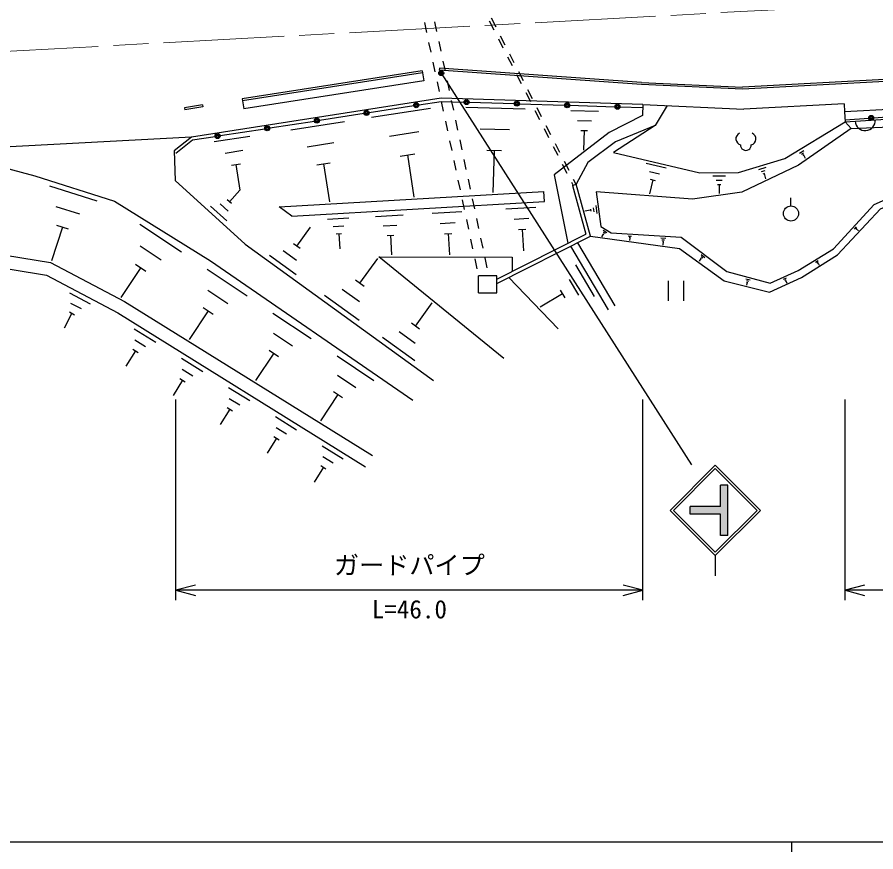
# Model space of a CAD drawing. Units: millimetres, scale not verified. Extents: x 40000 to 680000, y 20000 to 380000.
# Drawn here: x 191024 to 276401, y 204000 to 286954 of the extents above; entities that cross this region are included whole.
import ezdxf
from ezdxf.enums import TextEntityAlignment as Align

# ---------------------------------------------------------------- set-up
doc = ezdxf.new("R2010")
doc.units = ezdxf.units.MM
doc.header["$LTSCALE"] = 1000
doc.header["$PDMODE"] = 32
doc.header["$PDSIZE"] = 500
doc.linetypes.add('CHAIN', pattern=[18.5, 12, -1.5, 3.5, -1.5])
for name, color, linetype, lineweight in [('S-BGD', 7, 'Continuous', 25), ('S-BMK', 2, 'CHAIN', 13), ('S-STR-STRC', 7, 'Continuous', 25), ('S-TTL-BAND', 7, 'Continuous', 25)]:
    doc.layers.add(name, color=color, linetype=linetype, lineweight=lineweight)
doc.styles.add('@ＭＳ ゴシック', font='')
doc.styles.add('ＭＳ ゴシック', font='')
doc.styles.get('@ＭＳ ゴシック').set_extended_font_data('@MS Gothic')
doc.styles.get('ＭＳ ゴシック').set_extended_font_data('MS Gothic')

msp = doc.modelspace()

# ---------------------------------------------------------------- hatches: boundary and pattern name
at = {"layer": 'S-STR-STRC'}
msp.add_hatch(color=256, dxfattribs=at).paths.add_polyline_path([(257940, 238313), (260940, 238313), (260940, 240438), (261690, 240438), (261690, 235438), (260940, 235438), (260940, 237563), (257939, 237563)])

# ---------------------------------------------------------------- linework, layer by layer
at = {"layer": 'S-BGD'}
for p, q in [((238147, 286889), (238601, 285998)), ((231521, 286411), (231730, 285432)), ((232525, 286498), (232733, 285520)), ((237962, 286591), (238416, 285700)), ((231938, 284454), (232146, 283476)), ((232942, 284542), (233150, 283564)), ((238870, 284809), (239324, 283918)), ((239055, 285107), (239509, 284216)), ((239778, 283027), (240232, 282136)), ((239963, 283325), (240417, 282434)), ((232355, 282498), (232563, 281520)), ((233007, 281884), (232993, 281685)), ((253113, 280468), (233007, 281884)), ((233358, 282586), (233567, 281608)), ((231307, 281621), (213393, 278845)), ((231338, 281423), (213424, 278648)), ((231307, 281621), (231461, 280633)), ((253102, 280268), (232993, 281685)), ((240686, 281245), (241140, 280354)), ((240871, 281543), (241325, 280652)), ((231461, 280633), (213546, 277857)), ((232771, 280542), (232979, 279564)), ((233775, 280630), (233983, 279652)), ((263154, 279810), (253102, 280268)), ((253113, 280468), (263153, 280010)), ((277893, 280807), (263153, 280010)), ((277919, 280608), (263154, 279810)), ((241594, 279463), (242048, 278572)), ((241779, 279761), (242233, 278870)), ((233170, 278889), (208341, 275042)), ((213393, 278845), (213546, 277857)), ((230956, 278242), (233188, 278588)), ((253232, 278271), (233170, 278889)), ((233188, 278588), (235459, 278518)), ((233188, 278586), (233396, 277608)), ((234191, 278674), (234400, 277696)), ((235959, 278503), (240457, 278364)), ((240957, 278349), (245454, 278211)), ((273257, 278353), (263272, 277813)), ((273257, 278353), (273300, 277554)), ((209440, 278233), (207661, 277957)), ((207661, 277957), (207692, 277760)), ((209471, 278035), (207692, 277760)), ((209440, 278233), (209471, 278035)), ((226015, 277477), (230462, 278166)), ((226244, 277006), (232115, 277916)), ((235646, 278012), (241523, 277831)), ((242502, 277681), (242956, 276790)), ((242687, 277979), (243141, 277088)), ((245954, 278195), (250452, 278057)), ((246086, 277691), (248833, 277606)), ((250952, 278041), (253223, 277972)), ((253232, 278271), (263272, 277813)), ((278293, 277824), (273300, 277554)), ((273300, 277554), (273354, 276551)), ((216133, 275946), (220580, 276634)), ((221074, 276711), (225521, 277400)), ((233604, 276630), (233813, 275652)), ((234608, 276718), (234816, 275740)), ((246743, 276689), (248116, 276646)), ((273344, 276751), (275700, 276922)), ((276198, 276958), (278554, 277130)), ((211192, 275180), (215639, 275869)), ((218248, 275767), (223559, 276590)), ((237051, 275868), (239989, 275778)), ((243410, 275899), (243864, 275008)), ((243595, 276197), (244049, 275306)), ((208341, 275042), (183378, 273691)), ((208466, 274758), (210698, 275103)), ((210607, 274583), (214167, 275135)), ((228037, 275137), (230972, 275592)), ((247056, 275697), (247743, 275676)), ((247399, 275686), (247339, 273724)), ((206816, 273432), (208466, 274758)), ((219869, 274076), (222525, 274487)), ((234021, 274674), (234229, 273696)), ((235025, 274762), (235233, 273784)), ((244318, 274117), (244772, 273226)), ((244504, 274415), (244958, 273524)), ((211694, 273450), (213474, 273726)), ((229096, 273154), (230563, 273381)), ((229829, 273268), (230479, 269074)), ((237721, 273746), (239190, 273701)), ((238455, 273724), (238326, 269526)), ((268798, 273443), (269230, 273705)), ((268999, 273354), (269216, 273485)), ((269147, 273232), (269255, 273298)), ((269201, 273265), (269388, 272956)), ((212336, 272247), (213226, 272385)), ((220827, 272282), (222155, 272487)), ((221491, 272385), (222079, 268590)), ((234438, 272718), (234646, 271740)), ((235441, 272806), (235650, 271827)), ((245412, 272633), (245866, 271742)), ((253563, 272436), (255539, 271974)), ((212781, 272316), (213175, 269773)), ((245226, 272335), (245681, 271444)), ((253892, 271615), (254880, 271384)), ((264774, 271814), (265488, 272033)), ((265031, 271614), (265388, 271723)), ((234854, 270762), (235063, 269783)), ((235858, 270849), (236066, 269871)), ((246320, 270851), (246575, 270351)), ((254221, 270794), (253891, 269382)), ((253974, 270851), (254468, 270736)), ((260209, 271196), (261444, 271199)), ((260519, 270756), (261136, 270758)), ((265198, 271386), (265377, 271441)), ((265288, 271413), (265444, 270903)), ((194241, 270206), (198941, 268705)), ((246135, 270553), (246297, 270234)), ((246248, 270214), (246620, 270370)), ((246248, 270214), (247556, 265398)), ((248027, 265188), (246620, 270370)), ((260674, 270316), (260983, 270316)), ((260829, 270316), (260831, 269434)), ((212123, 268610), (213175, 269773)), ((217088, 268104), (243386, 269618)), ((243444, 268620), (243386, 269618)), ((267964, 268192), (267964, 268992)), ((194880, 268152), (197230, 267402)), ((211886, 266711), (210258, 268182)), ((212005, 267660), (211191, 268396)), ((212327, 268426), (211920, 268794)), ((218328, 267173), (217088, 268104)), ((218328, 267173), (243444, 268620)), ((235271, 268805), (235479, 267827)), ((236275, 268893), (236483, 267915)), ((248558, 268250), (248670, 267437)), ((226667, 267153), (229398, 267310)), ((232273, 267476), (235243, 267647)), ((239625, 267899), (242595, 268070)), ((248033, 267764), (247452, 267684)), ((248019, 267865), (248047, 267662)), ((248296, 268007), (248352, 267600)), ((203217, 266389), (207348, 263631)), ((221879, 266877), (223985, 266998)), ((233077, 266458), (234562, 266543)), ((235687, 266849), (235896, 265871)), ((236691, 266937), (236899, 265959)), ((240428, 266881), (241913, 266966)), ((195518, 266098), (194446, 262741)), ((194931, 266286), (196106, 265911)), ((218818, 264193), (220190, 266087)), ((222449, 266155), (223502, 266216)), ((227406, 266217), (228771, 266295)), ((240861, 265842), (241603, 265884)), ((241232, 265863), (241354, 263742)), ((249275, 265787), (249656, 265559)), ((249289, 265594), (249479, 265480)), ((274269, 265890), (274472, 266112)), ((274399, 265873), (274500, 265984)), ((274504, 265828), (274555, 265884)), ((274529, 265856), (274688, 265711)), ((222755, 265418), (223282, 265448)), ((223019, 265433), (223105, 263929)), ((227803, 265261), (228486, 265300)), ((228145, 265281), (228257, 263330)), ((233509, 265418), (234252, 265461)), ((233880, 265440), (234003, 263318)), ((236104, 264893), (236312, 263915)), ((237108, 264981), (237316, 264003)), ((238708, 260924), (247556, 265398)), ((238711, 260477), (248027, 265188)), ((249303, 265401), (249139, 265129)), ((249255, 265430), (249350, 265372)), ((251791, 265223), (252110, 265203)), ((251864, 265104), (252023, 265094)), ((251896, 264987), (251976, 264982)), ((251936, 264985), (251922, 264757)), ((255020, 265017), (255507, 264986)), ((255131, 264836), (255374, 264820)), ((203265, 264224), (205330, 262845)), ((219150, 263953), (218487, 264434)), ((246040, 264183), (249784, 257866)), ((246733, 264533), (250450, 258261)), ((255181, 264658), (255303, 264650)), ((255242, 264654), (255220, 264306)), ((218772, 261339), (216120, 263260)), ((218795, 262766), (217469, 263727)), ((225098, 260504), (226879, 262962)), ((226985, 263133), (240250, 263106)), ((239399, 253022), (226985, 263133)), ((237524, 263025), (237733, 262047)), ((240250, 263106), (240247, 261702)), ((259014, 262961), (258819, 262702)), ((258968, 262995), (259059, 262927)), ((259020, 263158), (259202, 263022)), ((259027, 263356), (259390, 263083)), ((202796, 262404), (203829, 261715)), ((236521, 262937), (236729, 261959)), ((246555, 262333), (248408, 259206)), ((270414, 262601), (270683, 262765)), ((270540, 262546), (270674, 262628)), ((270632, 262470), (270699, 262511)), ((270666, 262491), (270783, 262299)), ((203313, 262060), (201343, 259109)), ((209929, 261908), (213887, 259266)), ((225528, 260192), (224668, 260816)), ((238706, 261245), (236883, 261234)), ((236893, 259553), (236883, 261234)), ((238716, 259563), (238706, 261245)), ((239916, 261087), (244802, 255968)), ((245902, 260890), (246828, 259326)), ((255766, 260749), (255766, 258749)), ((257266, 260749), (257266, 258749)), ((263480, 260960), (263899, 260848)), ((263609, 260605), (263529, 260306)), ((263544, 260783), (263754, 260726)), ((263557, 260619), (263661, 260591)), ((267209, 260901), (267523, 261042)), ((267338, 260824), (267495, 260895)), ((267427, 260730), (267506, 260765)), ((267467, 260748), (267567, 260524)), ((196213, 259553), (198292, 258458)), ((209975, 259834), (211954, 258512)), ((225068, 258651), (223347, 259898)), ((236893, 259553), (238716, 259563)), ((245016, 259837), (245480, 259055)), ((225037, 256799), (221596, 259292)), ((245248, 259446), (243014, 258123)), ((196342, 258537), (197381, 257989)), ((209526, 258090), (210515, 257429)), ((230629, 256253), (232294, 258551)), ((196470, 257521), (195688, 256036)), ((196211, 257658), (196730, 257384)), ((210021, 257759), (208133, 254932)), ((216456, 257551), (220267, 255006)), ((231031, 255961), (230227, 256544)), ((202663, 255977), (204802, 254648)), ((216500, 255554), (218405, 254281)), ((230601, 254520), (228992, 255686)), ((202723, 254881), (203792, 254216)), ((230573, 252788), (227355, 255120)), ((202783, 253785), (201833, 252257)), ((202515, 253951), (203050, 253619)), ((216068, 253874), (217020, 253238)), ((207357, 253060), (209481, 251740)), ((216544, 253556), (214727, 250834)), ((222834, 253293), (226501, 250845)), ((207417, 251971), (208479, 251311)), ((207211, 251048), (207742, 250718)), ((222876, 251371), (224710, 250147)), ((207476, 250883), (206533, 249366)), ((212036, 250152), (214145, 248841)), ((222919, 249449), (221170, 246830)), ((222460, 249755), (223377, 249143)), ((212096, 249071), (213150, 248415)), ((212155, 247990), (211219, 246483)), ((211891, 248154), (212418, 247826)), ((216701, 247253), (218795, 245951)), ((216760, 246179), (217807, 245529)), ((216818, 245106), (215889, 243610)), ((216557, 245269), (217080, 244944)), ((221350, 244363), (223430, 243071)), ((221409, 243297), (222448, 242651)), ((221467, 242232), (220544, 240747)), ((221207, 242393), (221727, 242070))]:
    msp.add_line(p, q, dxfattribs=at)
for points in [[(273354, 276551), (278414, 276889), (299758, 282115)], [(273354, 276551), (273938, 275878), (278546, 276105), (290120, 278018), (299758, 282115)], [(253232, 278271), (253196, 277192), (249879, 275479), (244415, 271284), (245770, 264495)], [(255658, 278161), (254460, 276187), (250504, 274562), (247752, 272518), (246620, 270370)], [(273938, 275878), (268714, 272244), (263063, 269549), (258185, 268862), (248578, 269583)], [(254460, 276187), (250325, 273502), (258914, 271493), (262737, 271503), (267350, 272917), (273354, 276551)], [(208341, 275042), (206628, 273666), (206718, 270709), (213708, 264390), (232417, 250834)], [(183378, 273691), (192779, 271198), (200707, 268666), (210259, 262747), (230355, 248873)], [(248027, 265188), (256891, 263977), (261329, 260756), (265830, 259624), (269010, 261070), (272602, 263321), (276872, 267912), (285827, 271659)], [(248578, 269583), (249047, 266158), (250090, 265532), (257055, 265088), (261602, 261671), (265880, 260523), (268688, 261784), (272201, 263923), (276244, 268349), (285261, 272305)], [(68898, 260958), (183937, 264258), (194353, 262567), (201683, 258705), (226338, 243383)], [(68935, 259659), (183851, 262955), (193935, 261318), (201036, 257577), (225651, 242279)]]:
    msp.add_lwpolyline(points, dxfattribs=at)
for centre, radius in [((230709, 278204), 250), ((230709, 278204), 200), ((230709, 278204), 150), ((235709, 278510), 250), ((235709, 278510), 200), ((235709, 278510), 150), ((235709, 278510), 100), ((240707, 278357), 250), ((240707, 278357), 200), ((240707, 278357), 150), ((240707, 278357), 100), ((245704, 278203), 250), ((245704, 278203), 200), ((245704, 278203), 150), ((225768, 277438), 250), ((225768, 277438), 200), ((225768, 277438), 150), ((225768, 277438), 100), ((230709, 278204), 100), ((245704, 278203), 100), ((250702, 278049), 250), ((250702, 278049), 200), ((250702, 278049), 150), ((250702, 278049), 100), ((220827, 276673), 250), ((220827, 276673), 200), ((220827, 276673), 150), ((220827, 276673), 100), ((275949, 276940), 250), ((275949, 276940), 200), ((275949, 276940), 150), ((275949, 276940), 100), ((215886, 275907), 250), ((215886, 275907), 200), ((215886, 275907), 150), ((215886, 275907), 100), ((210945, 275142), 250), ((210945, 275142), 200), ((210945, 275142), 150), ((210945, 275142), 100), ((267964, 267442), 750)]:
    msp.add_circle(centre, radius, dxfattribs=at)
for centre, radius, start, end in [((275350, 276685), 1000, 183.82302, 3.82302), ((263080, 274862), 599, 113.44836, 257.2818), ((263883, 274862), 599, 282.7182, 66.55164), ((263481, 274246), 534, 176.52859, 3.47141)]:
    msp.add_arc(centre, radius, start, end, dxfattribs=at)
at = {"layer": 'S-BMK'}
msp.add_line((168635, 282408), (266991, 287728), dxfattribs=at)
at = {"layer": 'S-STR-STRC'}
for p, q in [((233186, 281392), (258086, 242475)), ((206816, 229000), (206816, 248957)), ((253222, 229000), (253222, 248957)), ((273344, 229000), (273344, 248957)), ((255940, 237938), (260440, 242438)), ((256293, 237938), (260440, 242084)), ((264940, 237938), (260440, 242438)), ((264586, 237938), (260440, 242084)), ((261690, 240438), (260940, 240438)), ((260940, 238313), (260940, 240438)), ((261690, 235438), (261690, 240438)), ((257939, 237563), (257940, 238313)), ((260940, 238313), (257940, 238313)), ((255940, 237938), (260440, 233438)), ((256293, 237938), (260440, 233791)), ((260940, 237563), (257939, 237563)), ((260440, 233438), (264940, 237938)), ((260440, 233791), (264586, 237938)), ((260940, 235438), (260940, 237563)), ((261690, 235438), (260940, 235438)), ((260440, 233438), (260440, 231438)), ((208748, 230518), (206816, 230000)), ((253222, 230000), (251290, 230518)), ((275275, 230518), (273344, 230000)), ((253222, 230000), (206816, 230000)), ((206816, 230000), (208748, 229482)), ((251290, 229482), (253222, 230000)), ((298647, 230000), (273344, 230000)), ((273344, 230000), (275275, 229482))]:
    msp.add_line(p, q, dxfattribs=at)
for radius in [150, 120, 90, 60, 30, 20]:
    msp.add_circle((233186, 281392), radius, dxfattribs=at)
msp.add_point((233186, 281392), dxfattribs=at)
at = {"layer": 'S-TTL-BAND'}
for p, q in [((40000, 205000), (579000, 205000)), ((268000, 205000), (268000, 204000))]:
    msp.add_line(p, q, dxfattribs=at)

# ---------------------------------------------------------------- texts
at = {"layer": 'S-STR-STRC', "style": 'ＭＳ ゴシック'}
msp.add_text('ガードパイプ', height=1833, dxfattribs=at).set_placement((230019, 231027), align=Align.BOTTOM_CENTER)
at = {"layer": 'S-STR-STRC', "style": '@ＭＳ ゴシック'}
msp.add_text('L=46.0', height=1833, dxfattribs=at).set_placement((230019, 229027), align=Align.TOP_CENTER)

doc.saveas('drawing.dxf')
